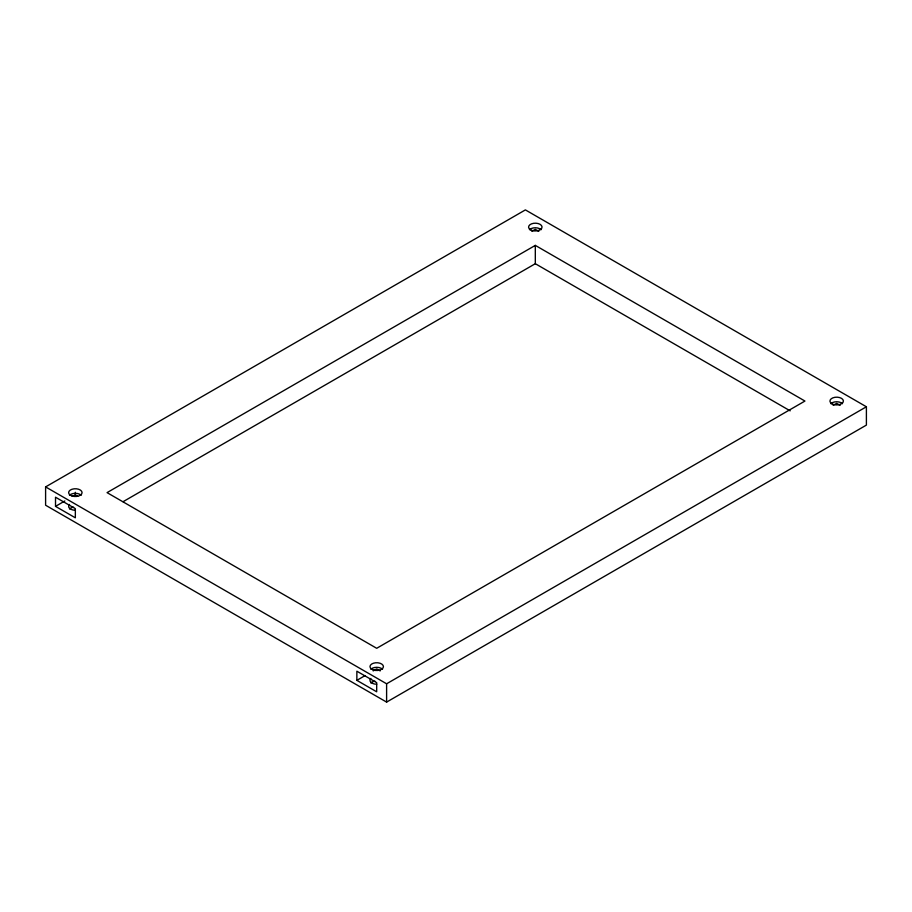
<?xml version="1.0" encoding="UTF-8"?>
<svg xmlns="http://www.w3.org/2000/svg" width="912" height="912" viewBox="0 0 912 912"><rect width="100%" height="100%" fill="white"/><g stroke="black" fill="none" stroke-linecap="round" stroke-linejoin="round"><path stroke-width="1.37" d="M45.6 486.905L525.392 209.897L866.4 406.775L866.4 425.095L386.608 702.103L45.6 505.225L45.6 486.905L386.608 683.783L866.4 406.775M55.518 506.365L75.343 517.811L75.343 508.657L55.518 497.211L55.518 506.365L64.843 500.973M73.006 496.265L75.343 494.92L77.668 496.265M531.81 231.374L535.31 229.357L538.798 231.374M535.31 245.385L107.057 492.628L376.69 648.295L804.943 401.052L535.31 245.385L535.31 263.705L123.063 501.703M356.866 680.352L376.69 691.798L376.69 682.643L356.866 671.198L356.866 680.352L365.028 675.632M373.202 670.924L376.69 668.906L380.19 670.924M833.158 405.361L836.657 403.343L840.157 405.361M535.31 263.705L790.168 410.845M386.608 683.783L386.608 702.103M75.343 492.298L75.343 494.92M376.69 684.239A6.726 3.887 0 0 1 370.865 678.414M75.343 510.253A6.726 3.887 0 0 1 69.506 504.427M370.865 682.985A6.726 3.887 0 0 1 374.957 681.173M69.506 508.999A6.726 3.887 0 0 1 73.598 507.186M529.473 229.71A6.726 3.887 0 0 1 541.135 229.71M830.832 403.697A6.726 3.887 0 0 1 842.494 403.697M370.865 669.248A6.726 3.887 0 0 1 382.527 669.248M69.506 495.262A6.726 3.887 0 0 1 81.168 495.262M530.545 229.813A6.726 3.887 0 0 0 541.808 228.08A6.726 3.887 0 0 0 533.566 223.315A6.726 3.887 0 0 0 530.545 229.813M831.904 403.799A6.726 3.887 0 0 0 843.155 402.067A6.726 3.887 0 0 0 834.925 397.301A6.726 3.887 0 0 0 831.904 403.799M373.327 669.978A6.726 3.887 0 0 0 383.428 666.615A6.726 3.887 0 0 0 373.327 663.252A6.726 3.887 0 0 0 373.327 669.978M71.98 495.991A6.726 3.887 0 0 0 82.069 492.628A6.726 3.887 0 0 0 71.98 489.265A6.726 3.887 0 0 0 71.98 495.991"/></g></svg>
